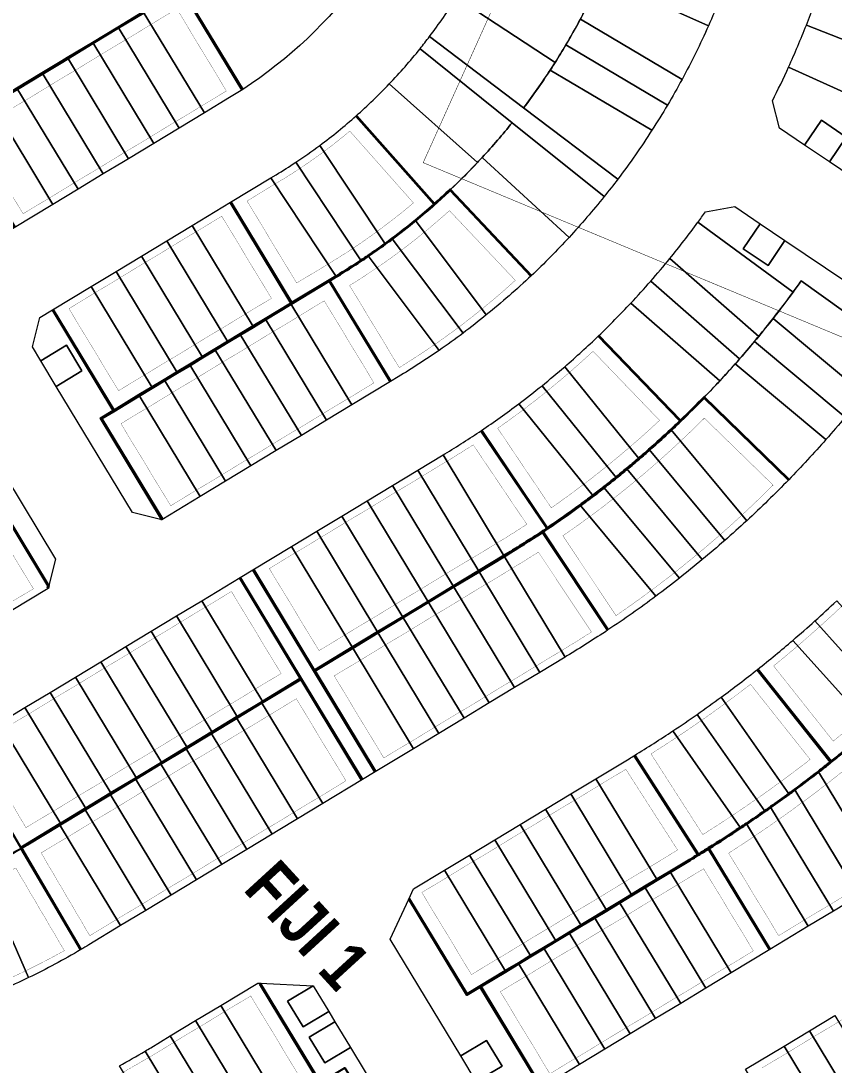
# Model space of a CAD drawing. Header units: centimetres. Extents: x -6122352 to 6876996, y -1694241 to 2592194.
# Drawn here: x 1945501 to 2110817, y -546447 to -334182 of the extents above; entities that cross this region are included whole.
import ezdxf

# ---------------------------------------------------------------- set-up
doc = ezdxf.new("R2010")
doc.units = ezdxf.units.CM
doc.header["$MEASUREMENT"] = 0
doc.linetypes.add('XR-AR-END-SETTING OUT PLAN$0$23261-XR-AR-SI-GF$0$HIDDEN', pattern=[0.375, 0.25, -0.125])
for name, color, linetype, lineweight, true_color in [('08-Compound Wall-2', 6, 'Continuous', 25, 0xff00ff), ('23585-XR-AR-DAMAC PLOT LIMITS$0$1-End units', 7, 'Continuous', 5, 0xf8991e), ('23585-XR-AR-DAMAC PLOT LIMITS$0$1-Open Space', 7, 'Continuous', 5, 0x90cf5a), ('23585-XR-AR-DAMAC PLOT LIMITS$0$1-Utility', 7, 'Continuous', 5, 0x8db1ff)]:
    doc.layers.add(name, color=color, linetype=linetype, lineweight=lineweight, true_color=true_color)
for name, color, linetype, lineweight in [('23585-XR-AR-BOUNDARY WALLS AND SETBACKS$0$A-ANNO-TEXT', 3, 'Continuous', 25), ('23585-XR-AR-DAMAC PLOT LIMITS$0$1-Mid units', 41, 'Continuous', 5), ('A-ANNO-TEXT', 3, 'Continuous', 25)]:
    doc.layers.add(name, color=color, linetype=linetype, lineweight=lineweight)
for name, color, linetype in [('23585-XR-AR-BOUNDARY WALLS AND SETBACKS$0$cluster name', 2, 'Continuous'), ('23585-XR-AR-BOUNDARY WALLS AND SETBACKS$0$setback', 7, 'XR-AR-END-SETTING OUT PLAN$0$23261-XR-AR-SI-GF$0$HIDDEN'), ('@MI-REF LAYER', 7, 'Continuous')]:
    doc.layers.add(name, color=color, linetype=linetype)
doc.layers.add('23585-XR-AR-DAMAC PLOT LIMITS$0$D-Phase New', color=7, linetype='Continuous', true_color=0x000080)
doc.styles.add('23585-XR-AR-BOUNDARY WALLS AND SETBACKS$0$Arial', font='arialbd.ttf')

# ---------------------------------------------------------------- blocks, each defined once
blk = doc.blocks.new('23585-XR-AR-BOUNDARY WALLS AND SETBACKS$0$A$Cfa569a08')
at = {"layer": '23585-XR-AR-BOUNDARY WALLS AND SETBACKS$0$cluster name', "style": '23585-XR-AR-BOUNDARY WALLS AND SETBACKS$0$Arial', "width": 0.8}
blk.add_text('FIJI 1', height=10, dxfattribs=at).set_placement((498112.82, 2770019.64))
blk = doc.blocks.new('23585-XR-AR-BOUNDARY WALLS AND SETBACKS')
at = {"layer": '08-Compound Wall-2'}
for points in [[(498126.4, 2770157.98), (498102.34, 2770156.59, -0.008403), (498102.62, 2770149.83), (498078.73, 2770149.24)], [(498126.41, 2770157.78), (498102.55, 2770156.4, -0.008279), (498102.82, 2770149.73, -0.010703), (498102.85, 2770141.1, -0.003451), (498102.78, 2770138.31, -0.00399), (498102.65, 2770135.1, -0.003451), (498102.5, 2770132.32, -0.00399), (498102.27, 2770129.11, -0.003451), (498102.03, 2770126.33, -0.003997), (498101.71, 2770123.12, -0.010158), (498100.67, 2770114.99, -0.001368), (498100.5, 2770113.9), (498124.12, 2770110.23)], [(498150.86, 2770157.6), (498174.72, 2770158.83, -0.009717), (498175.06, 2770148.19, -0.005475), (498175.07, 2770142.19, -0.001638), (498175.05, 2770140.4, -0.003837), (498174.95, 2770136.19, -0.001716), (498174.88, 2770134.32, -0.005538), (498174.58, 2770128.26, -0.002462), (498174.41, 2770125.56), (498150.57, 2770127.25)], [(498076.85, 2770118.66), (498100.48, 2770115.12, 0.010034), (498101.51, 2770123.14, 0.003997), (498101.84, 2770126.35, 0.003451), (498102.07, 2770129.12, 0.00399), (498102.3, 2770132.33, 0.003451), (498102.45, 2770135.11, 0.00399), (498102.58, 2770138.32, 0.003451), (498102.65, 2770141.1, 0.007448), (498102.67, 2770147.1, 0.00313), (498102.63, 2770149.63), (498078.73, 2770149.04)], [(498194.25, 2770090.64), (498170.78, 2770095.32, 0.006955), (498172.05, 2770102.84, 0.001309), (498172.27, 2770104.26, 0.004166), (498172.9, 2770108.78, 0.001318), (498173.09, 2770110.22, 0.004158), (498173.63, 2770114.74, 0.001335), (498173.79, 2770116.2, 0.005505), (498174.35, 2770122.21, 0.002965), (498174.6, 2770125.45, 0.002553), (498174.78, 2770128.24, 0.005538), (498175.08, 2770134.31, 0.001716), (498175.15, 2770136.19, 0.003837), (498175.25, 2770140.39, 0.001638), (498175.27, 2770142.19, 0.005475), (498175.26, 2770148.19, 0.001198), (498175.24, 2770149.5), (498204.87, 2770143.56)], [(498012.47, 2770143.08), (498036.37, 2770142.68, 0.008024), (498036.37, 2770147.02), (498060.46, 2770147.39)], [(498057.02, 2770111.75), (498033.59, 2770116.43), (498033.88, 2770117.9), (498033.94, 2770118.18, 0.010571), (498034.94, 2770123.81, 0.003263), (498035.21, 2770125.56, 0.007828), (498035.74, 2770129.77, 0.003262), (498035.93, 2770131.52, 0.011091), (498036.39, 2770137.51, 0.00936), (498036.56, 2770142.58, 0.00784), (498036.57, 2770146.82), (498060.47, 2770147.19)], [(498012.47, 2770142.88), (498036.36, 2770142.48, -0.009174), (498036.19, 2770137.52, -0.011091), (498035.73, 2770131.54, -0.003262), (498035.55, 2770129.79, -0.007828), (498035.01, 2770125.59, -0.003263), (498034.75, 2770123.84, -0.010572), (498033.74, 2770118.22), (498033.69, 2770117.94), (498033.37, 2770116.37), (498031.63, 2770107.7), (498008.2, 2770112.4)], [(497982.3, 2770076.37), (497958.77, 2770081.09), (497960.57, 2770090.06), (497961.75, 2770095.95), (497962.93, 2770101.83), (497963.87, 2770106.5), (497964.11, 2770107.71), (497965.29, 2770113.59), (497966.47, 2770119.48), (497967.65, 2770125.36), (497968.83, 2770131.24, 0.011418), (497969.38, 2770134.34), (497992.93, 2770129.62)], [(497982.34, 2770076.57), (497959.01, 2770081.25), (497960.77, 2770090.02), (497961.95, 2770095.91), (497963.13, 2770101.79), (497964.07, 2770106.46), (497964.31, 2770107.67), (497965.49, 2770113.55), (497966.67, 2770119.44), (497967.85, 2770125.32), (497969.03, 2770131.2, 0.010662), (497969.55, 2770134.11), (497992.89, 2770129.42)], [(498150.55, 2770127.06), (498174.39, 2770125.37, -0.002874), (498174.15, 2770122.23, -0.005505), (498173.59, 2770116.22, -0.001335), (498173.43, 2770114.77, -0.004158), (498172.89, 2770110.24, -0.001318), (498172.71, 2770108.81, -0.004166), (498172.07, 2770104.29, -0.001309), (498171.85, 2770102.87, -0.007045), (498170.56, 2770095.26, -0.002173), (498170.12, 2770092.93), (498146.57, 2770097)], [(498076.82, 2770118.46), (498100.45, 2770114.93, -0.001368), (498100.29, 2770113.84, -0.010918), (498098.74, 2770105.17), (498098.66, 2770104.74), (498097.48, 2770098.86), (498096.3, 2770092.98), (498095.12, 2770087.1), (498093.94, 2770081.21), (498092.76, 2770075.33), (498091.58, 2770069.45), (498089.82, 2770060.67), (498066.38, 2770065.37)], [(498113.44, 2770055.93), (498090.01, 2770060.63), (498091.77, 2770069.41), (498092.95, 2770075.29), (498094.13, 2770081.17), (498095.31, 2770087.06), (498096.49, 2770092.94), (498097.67, 2770098.82), (498098.86, 2770104.71), (498098.94, 2770105.13, 0.010794), (498100.47, 2770113.71), (498124.09, 2770110.03)], [(498146.53, 2770096.8), (498170.08, 2770092.73, -0.001675), (498169.73, 2770090.93), (498168.8, 2770086.29), (498168.18, 2770083.23), (498167.62, 2770080.41), (498167, 2770077.34), (498166.44, 2770074.52), (498165.82, 2770071.46), (498165.26, 2770068.64), (498164.64, 2770065.58), (498164.08, 2770062.76), (498163.46, 2770059.69), (498162.9, 2770056.88), (498162.28, 2770053.81), (498161.72, 2770050.99), (498161.1, 2770047.93), (498159.92, 2770042.02), (498159.32, 2770039.06), (498137.17, 2770043.5)], [(498183.58, 2770037.48), (498160.15, 2770042.18), (498161.3, 2770047.89), (498161.91, 2770050.95), (498162.48, 2770053.77), (498163.09, 2770056.84), (498163.66, 2770059.65), (498164.27, 2770062.72), (498164.84, 2770065.54), (498165.45, 2770068.6), (498166.02, 2770071.42), (498166.63, 2770074.48), (498167.2, 2770077.3), (498167.81, 2770080.37), (498168.38, 2770083.19), (498169, 2770086.25), (498169.93, 2770090.89, 0.001768), (498170.3, 2770092.79, 0.002169), (498170.74, 2770095.13), (498194.21, 2770090.44)], [(498065.71, 2770062.04), (498089.15, 2770057.34), (498087.39, 2770048.57), (498087.33, 2770048.3), (498086.21, 2770042.72), (498086.21, 2770042.68), (498086.15, 2770042.42), (498085.02, 2770036.8), (498084.97, 2770036.54), (498083.84, 2770030.92), (498083.79, 2770030.66), (498082.66, 2770025.03), (498082.61, 2770024.77), (498081.48, 2770019.15), (498081.43, 2770018.89), (498080.3, 2770013.27), (498080.25, 2770013.01), (498079.12, 2770007.39), (498079.07, 2770007.12), (498077.94, 2770001.5), (498077.89, 2770001.24), (498076.4, 2769993.8, -0.003013), (498076.09, 2769992.3), (498052.72, 2769997.31)], [(498099.67, 2769987.34), (498076.3, 2769992.33, 0.002876), (498076.59, 2769993.76), (498078.09, 2770001.2), (498078.14, 2770001.46), (498079.27, 2770007.09), (498079.32, 2770007.35), (498080.45, 2770012.97), (498080.5, 2770013.23), (498081.63, 2770018.85), (498081.68, 2770019.11), (498082.81, 2770024.73), (498082.86, 2770025), (498083.99, 2770030.62), (498084.04, 2770030.88), (498085.17, 2770036.5), (498085.22, 2770036.76), (498086.35, 2770042.38), (498086.4, 2770042.64), (498086.41, 2770042.68), (498087.53, 2770048.26), (498087.58, 2770048.53), (498089.34, 2770057.3), (498112.78, 2770052.6)], [(498129.27, 2770009.34), (498152.43, 2770004.69), (498151.8, 2770001.59), (498150.65, 2769995.87), (498150.62, 2769995.71), (498149.47, 2769989.99), (498149.44, 2769989.83), (498148.29, 2769984.1), (498148.26, 2769983.94), (498147.38, 2769979.56, -0.001708), (498147.11, 2769978.22), (498147.08, 2769978.06, -0.00732), (498145.8, 2769972.37), (498145.76, 2769972.21, -0.007536), (498144.27, 2769966.39, -0.006779), (498142.78, 2769961.2), (498119.9, 2769968.12)], [(498087.89, 2769952.99), (498066.39, 2769963.42, 0.010479), (498068.61, 2769968.26, 0.007891), (498070.14, 2769971.96, 0.00393), (498070.86, 2769973.82, 0.00789), (498072.22, 2769977.59, 0.00393), (498072.85, 2769979.49, 0.007891), (498074.03, 2769983.32, 0.017891), (498076.26, 2769992.14), (498099.63, 2769987.15)]]:
    blk.add_lwpolyline(points, format="xyb", dxfattribs=at)
for points in [[(498046.36, 2770058.61), (498022.92, 2770063.29), (498023.48, 2770066.09), (498024.68, 2770072.07), (498025.28, 2770075.06), (498025.86, 2770077.95), (498026.46, 2770080.94), (498027.05, 2770083.83), (498027.65, 2770086.82), (498028.23, 2770089.71), (498028.83, 2770092.71), (498029.41, 2770095.6), (498030.01, 2770098.59), (498030.59, 2770101.48), (498031.77, 2770107.36), (498031.81, 2770107.56), (498033.55, 2770116.24), (498056.98, 2770111.55)], [(498008.16, 2770112.2), (498031.59, 2770107.5), (498031.57, 2770107.4), (498030.39, 2770101.52), (498029.81, 2770098.63), (498029.21, 2770095.64), (498028.63, 2770092.75), (498028.03, 2770089.75), (498027.45, 2770086.86), (498026.85, 2770083.87), (498026.27, 2770080.98), (498025.67, 2770077.99), (498025.09, 2770075.1), (498024.49, 2770072.11), (498023.33, 2770066.32), (497999.89, 2770071.02)], [(498046.32, 2770058.41), (498022.69, 2770063.13), (498023.29, 2770066.12), (497999.85, 2770070.83)], [(498089.87, 2770060.46), (498066.34, 2770065.18)], [(498065.75, 2770062.24), (498089.28, 2770057.52)], [(498113.4, 2770055.73), (498089.87, 2770060.46)], [(498089.28, 2770057.52), (498112.81, 2770052.8)], [(497999.07, 2770044.78), (498018.43, 2770040.9), (498017.65, 2770037.03), (498040.69, 2770032.41), (498041.01, 2770031.93)], [(498183.54, 2770037.28), (498160.11, 2770041.98), (498159.48, 2770038.82), (498137.13, 2770043.31)], [(498037.5, 2770014.43), (498014.06, 2770019.14), (498014.98, 2770023.72), (498015.84, 2770028.01), (498016.16, 2770029.61), (498017.61, 2770036.83), (498040.57, 2770032.23), (498040.84, 2770031.82)], [(498129.31, 2770009.54), (498152.46, 2770004.89), (498153.61, 2770010.61), (498176.01, 2770006.12)]]:
    blk.add_lwpolyline(points, dxfattribs=at)
at = {"layer": '23585-XR-AR-BOUNDARY WALLS AND SETBACKS$0$setback', "ltscale": 40, "const_width": 0.05}
for points in [[(498152.49, 2770154.78), (498171.96, 2770155.78, -0.00704), (498172.16, 2770148.15, -0.005475), (498172.17, 2770142.22, -0.001638), (498172.15, 2770140.44, -0.003837), (498172.05, 2770136.29, -0.001716), (498171.98, 2770134.43, -0.005323), (498171.7, 2770128.66), (498152.25, 2770130.04, 0.006299), (498152.54, 2770136.37, 0.006001), (498152.67, 2770142.41, 0.006001), (498152.66, 2770148.44, 0.006299)], [(498125.06, 2770154.8), (498105.59, 2770153.68, -0.004735), (498105.72, 2770149.8, -0.010703), (498105.75, 2770141.04, -0.003451), (498105.68, 2770138.22, -0.00399), (498105.55, 2770134.96, -0.003451), (498105.39, 2770132.14, -0.00399), (498105.16, 2770128.88, -0.003451), (498104.92, 2770126.07, -0.003997), (498104.6, 2770122.81, -0.007984), (498103.79, 2770116.33), (498123.06, 2770113.33, 0.009889), (498124.13, 2770122.13, 0.006655), (498124.66, 2770128.07, 0.00665), (498125.02, 2770134.02, 0.00665), (498125.23, 2770139.97, 0.006655), (498125.28, 2770145.94, 0.009889)], [(498078.73, 2770121.31), (498098.02, 2770118.42, 0.006381), (498098.63, 2770123.46, 0.003997), (498098.95, 2770126.62, 0.003451), (498099.18, 2770129.35, 0.00399), (498099.4, 2770132.51, 0.003451), (498099.55, 2770135.25, 0.00399), (498099.68, 2770138.41, 0.003451), (498099.75, 2770141.15, 0.006926), (498099.77, 2770146.66), (498080.28, 2770146.18, -0.00896), (498080.21, 2770139.76, -0.008448), (498079.94, 2770133.72, -0.008448), (498079.46, 2770127.68, -0.00896)], [(498193.35, 2770093.77), (498174.13, 2770097.61, 0.004378), (498174.92, 2770102.4, 0.001309), (498175.13, 2770103.83, 0.004166), (498175.78, 2770108.4, 0.001318), (498175.97, 2770109.85, 0.004158), (498176.51, 2770114.43, 0.001335), (498176.67, 2770115.9, 0.005505), (498177.24, 2770121.97, 0.002965), (498177.49, 2770125.25, 0.002553), (498177.68, 2770128.07, 0.005538), (498177.98, 2770134.2, 0.001716), (498178.05, 2770136.1, 0.003837), (498178.15, 2770140.35, 0.001637), (498178.17, 2770142.16, 0.003518), (498178.18, 2770146.06), (498202.85, 2770141.11), (498201.64, 2770135.08), (498200.46, 2770129.2), (498199.28, 2770123.32), (498198.1, 2770117.43), (498196.92, 2770111.55), (498195.74, 2770105.67), (498194.56, 2770099.79)], [(498056.12, 2770114.89), (498037, 2770118.71, 0.008542), (498037.81, 2770123.36, 0.003263), (498038.08, 2770125.15, 0.007828), (498038.63, 2770129.44, 0.003262), (498038.82, 2770131.24, 0.011091), (498039.28, 2770137.35, 0.00936), (498039.46, 2770142.53, 0.002601), (498039.48, 2770143.97), (498058.98, 2770144.27, -0.014303), (498058.69, 2770135.25, -0.009419), (498058.22, 2770129.32, -0.009419), (498057.53, 2770123.42, -0.013704)], [(498013.88, 2770139.95), (498033.38, 2770139.63, -0.00369), (498033.29, 2770137.68, -0.011091), (498032.84, 2770131.83, -0.003262), (498032.66, 2770130.11, -0.007828), (498032.14, 2770126, -0.003263), (498031.88, 2770124.29, -0.010572), (498030.9, 2770118.79), (498030.84, 2770118.51), (498030.53, 2770116.94), (498029.36, 2770111.11), (498010.24, 2770114.95), (498011.52, 2770121.35, 0.000007), (498011.52, 2770121.35), (498011.78, 2770122.62, 0.010571), (498012.62, 2770127.32, 0.013484), (498013.4, 2770133.35, 0.01467)], [(497981.42, 2770079.61), (497962.3, 2770083.44), (497963.51, 2770089.47), (497964.69, 2770095.35), (497965.87, 2770101.24), (497966.81, 2770105.91), (497967.05, 2770107.12), (497968.23, 2770113), (497969.42, 2770118.89), (497970.6, 2770124.77), (497971.78, 2770130.65, 0.000521), (497971.81, 2770130.8), (497990.92, 2770126.96, -0.00041), (497990.9, 2770126.81), (497989.71, 2770120.93), (497988.53, 2770115.05), (497987.35, 2770109.17), (497986.17, 2770103.28), (497985.93, 2770102.08), (497984.99, 2770097.4), (497983.81, 2770091.52), (497982.63, 2770085.64)], [(498151.83, 2770124.06), (498171.28, 2770122.68, -0.000198), (498171.26, 2770122.46, -0.005505), (498170.7, 2770116.52, -0.001335), (498170.55, 2770115.08, -0.004158), (498170.02, 2770110.61, -0.001318), (498169.83, 2770109.19, -0.004166), (498169.2, 2770104.72, -0.001309), (498168.99, 2770103.32, -0.006594), (498167.8, 2770096.27), (498148.58, 2770099.59, 0.006243), (498149.64, 2770105.78, 0.006001), (498150.5, 2770111.76, 0.006001), (498151.22, 2770117.75, 0.006299)], [(498077.85, 2770115.37), (498097.13, 2770112.49, -0.008633), (498095.9, 2770105.74), (498095.82, 2770105.31), (498094.64, 2770099.43), (498093.45, 2770093.55), (498092.27, 2770087.67), (498091.09, 2770081.78), (498089.91, 2770075.9), (498088.73, 2770070.02), (498087.52, 2770063.99), (498068.4, 2770067.82), (498069.61, 2770073.86), (498070.79, 2770079.74), (498071.98, 2770085.62), (498073.16, 2770091.5), (498074.34, 2770097.39), (498075.52, 2770103.27), (498076.7, 2770109.15), (498076.78, 2770109.58, 0.008223)], [(498122.14, 2770107.4, -0.007571), (498120.9, 2770100.73), (498120.82, 2770100.3), (498119.64, 2770094.41), (498118.46, 2770088.53), (498117.28, 2770082.65), (498116.1, 2770076.77), (498114.91, 2770070.88), (498113.73, 2770065), (498112.52, 2770058.97), (498093.41, 2770062.81), (498094.62, 2770068.84), (498095.8, 2770074.72), (498096.98, 2770080.6), (498098.16, 2770086.49), (498099.34, 2770092.37), (498100.52, 2770098.25), (498101.7, 2770104.13), (498101.78, 2770104.56, 0.007252), (498102.87, 2770110.4)], [(498147.44, 2770093.7), (498166.66, 2770090.38), (498165.96, 2770086.86), (498165.34, 2770083.8), (498164.78, 2770080.98), (498164.16, 2770077.91), (498163.59, 2770075.09), (498162.98, 2770072.03), (498162.41, 2770069.21), (498161.8, 2770066.15), (498161.23, 2770063.33), (498160.62, 2770060.26), (498160.05, 2770057.45), (498159.44, 2770054.38), (498158.87, 2770051.56), (498158.26, 2770048.5), (498157.07, 2770042.59), (498157.03, 2770042.37), (498137.91, 2770046.21), (498139.14, 2770052.34), (498140.32, 2770058.22), (498141.5, 2770064.1), (498142.68, 2770069.98), (498143.86, 2770075.87), (498145.04, 2770081.75), (498146.22, 2770087.63, 0.000012), (498146.22, 2770087.63)], [(498182.66, 2770040.52), (498163.55, 2770044.35), (498164.14, 2770047.32), (498164.76, 2770050.38), (498165.32, 2770053.2), (498165.94, 2770056.27), (498166.5, 2770059.08), (498167.12, 2770062.15), (498167.68, 2770064.97), (498168.3, 2770068.03), (498168.86, 2770070.85), (498169.48, 2770073.91), (498170.04, 2770076.73), (498170.66, 2770079.8), (498171.22, 2770082.62), (498171.84, 2770085.68, 0.000014), (498171.84, 2770085.68), (498172.77, 2770090.32, 0.001281), (498173.04, 2770091.71), (498192.17, 2770087.89), (498190.96, 2770081.84), (498189.78, 2770075.96), (498188.6, 2770070.08), (498187.42, 2770064.2), (498186.24, 2770058.31), (498185.05, 2770052.43), (498183.87, 2770046.55)], [(498036.6, 2770017.57), (498017.48, 2770021.41), (498017.83, 2770023.15), (498018.69, 2770027.44, 0.000005), (498018.69, 2770027.44), (498019.01, 2770029.04), (498019.91, 2770033.52), (498039.03, 2770029.68), (498037.81, 2770023.6)], [(498129.91, 2770006.36), (498149.03, 2770002.52), (498148.96, 2770002.16), (498147.81, 2769996.44), (498147.78, 2769996.28), (498146.63, 2769990.56), (498146.6, 2769990.4), (498145.45, 2769984.68), (498145.42, 2769984.51), (498144.54, 2769980.13, -0.001705), (498144.27, 2769978.82), (498144.24, 2769978.66, -0.007318), (498142.98, 2769973.05), (498142.94, 2769972.89, -0.007536), (498141.47, 2769967.15, -0.003085), (498140.82, 2769964.82), (498122.15, 2769970.47, 0.009139), (498123.81, 2769976.72, 0.008557), (498125.14, 2769982.62, 0.001942), (498125.42, 2769983.96), (498126.33, 2769988.51), (498127.51, 2769994.39), (498128.69, 2770000.28)], [(498087.78, 2769956.26), (498070.23, 2769964.77, 0.004904), (498071.27, 2769967.1, 0.007891), (498072.84, 2769970.89, 0.00393), (498073.58, 2769972.8, 0.00789), (498074.97, 2769976.66, 0.00393), (498075.61, 2769978.59, 0.007891), (498076.82, 2769982.51, 0.012315), (498078.45, 2769988.7), (498097.53, 2769984.63, -0.014952), (498095.23, 2769975.99, -0.00994), (498093.41, 2769970.34, -0.00994), (498091.38, 2769964.75, -0.015428)]]:
    blk.add_lwpolyline(points, format="xyb", close=True, dxfattribs=at)
for points in [[(498210.93, 2770073.12), (498212.14, 2770079.15), (498213.32, 2770085.03), (498214.5, 2770090.91), (498215.68, 2770096.8), (498216.86, 2770102.68), (498218.04, 2770108.56), (498219.22, 2770114.45), (498220.43, 2770120.47)], [(498055.98, 2770005.91), (498057.16, 2770011.79), (498058.34, 2770017.68), (498059.52, 2770023.56), (498060.7, 2770029.44), (498061.88, 2770035.32), (498063.06, 2770041.21), (498064.24, 2770047.09), (498065.42, 2770052.97), (498066.63, 2770059), (498085.75, 2770055.17), (498084.54, 2770049.14), (498084.49, 2770048.87), (498083.37, 2770043.29), (498083.36, 2770043.26), (498083.31, 2770042.99), (498082.18, 2770037.37), (498082.13, 2770037.11), (498081, 2770031.49), (498080.95, 2770031.23), (498079.82, 2770025.6), (498079.77, 2770025.34), (498078.64, 2770019.72), (498078.59, 2770019.46), (498077.46, 2770013.84), (498077.41, 2770013.58), (498076.28, 2770007.96), (498076.23, 2770007.7), (498075.1, 2770002.07), (498075.05, 2770001.81), (498073.83, 2769995.75), (498054.76, 2769999.84)]]:
    blk.add_lwpolyline(points, dxfattribs=at)
for points in [[(498045.44, 2770061.65), (498026.32, 2770065.47), (498026.33, 2770065.51), (498027.53, 2770071.5), (498028.13, 2770074.49), (498028.71, 2770077.38), (498029.31, 2770080.37), (498029.89, 2770083.26), (498030.49, 2770086.25), (498031.07, 2770089.14), (498031.67, 2770092.14), (498032.25, 2770095.03), (498032.85, 2770098.02), (498033.43, 2770100.91), (498034.61, 2770106.79), (498034.65, 2770106.99), (498035.82, 2770112.82), (498054.94, 2770109), (498053.73, 2770102.97), (498052.55, 2770097.09), (498051.37, 2770091.21), (498050.19, 2770085.33), (498049.01, 2770079.44), (498047.83, 2770073.56), (498046.65, 2770067.68)], [(498009.06, 2770109.07), (498028.18, 2770105.23), (498027.55, 2770102.09), (498026.97, 2770099.2), (498026.37, 2770096.21), (498025.79, 2770093.32), (498025.19, 2770090.32), (498024.61, 2770087.43), (498024.01, 2770084.44), (498023.43, 2770081.55), (498022.83, 2770078.56), (498022.25, 2770075.67), (498021.64, 2770072.68), (498021.03, 2770069.64), (498001.92, 2770073.47), (498003.13, 2770079.5), (498004.31, 2770085.39), (498005.49, 2770091.27), (498006.67, 2770097.15), (498007.85, 2770103.04)], [(498110.75, 2770050.15), (498109.49, 2770043.86), (498108.31, 2770037.97), (498107.42, 2770033.52), (498107.13, 2770032.09), (498105.95, 2770026.21), (498104.77, 2770020.33), (498103.59, 2770014.44), (498102.41, 2770008.56), (498101.23, 2770002.68), (498100.05, 2769996.8), (498098.78, 2769990.5), (498079.71, 2769994.57), (498080.93, 2770000.63), (498080.98, 2770000.89), (498082.11, 2770006.51), (498082.16, 2770006.78), (498083.29, 2770012.4), (498083.34, 2770012.66), (498084.47, 2770018.28), (498084.52, 2770018.54), (498085.65, 2770024.16), (498085.7, 2770024.42), (498086.83, 2770030.05), (498086.88, 2770030.31), (498088.01, 2770035.93), (498088.06, 2770036.19), (498089.19, 2770041.81), (498089.24, 2770042.07), (498089.25, 2770042.1), (498090.37, 2770047.69), (498090.43, 2770047.96), (498091.64, 2770053.99)]]:
    blk.add_lwpolyline(points, close=True, dxfattribs=at)
at = {"layer": '23585-XR-AR-BOUNDARY WALLS AND SETBACKS$0$A-ANNO-TEXT'}
blk.add_blockref('23585-XR-AR-BOUNDARY WALLS AND SETBACKS$0$A$Cfa569a08', (0, 0), dxfattribs=at)
blk = doc.blocks.new('A$C9d9485f6')
at = {"layer": 'A-ANNO-TEXT', "rotation": 312.4881850805905}
blk.add_blockref('23585-XR-AR-BOUNDARY WALLS AND SETBACKS', (-2377088.53, -1504219.25), dxfattribs=at)
blk = doc.blocks.new('23585-XR-AR-DAMAC PLOT LIMITS')
at = {"layer": '23585-XR-AR-DAMAC PLOT LIMITS$0$1-End units', "color": 251, "true_color": 0x636466}
for points in [[(498082.23, 2770233.49), (498060.68, 2770222.94, 0.013033), (498056.39, 2770231.14), (498077.37, 2770242.81, -0.013033)], [(498085.94, 2770225.5, -0.002102), (498086.61, 2770223.94), (498064.54, 2770214.52, 0.013035), (498060.68, 2770222.94), (498082.23, 2770233.49, -0.010932)], [(498047.35, 2770208.16), (498025.33, 2770198.62, 0.009568), (498023.18, 2770203.33, 0.007816), (498021.29, 2770207.12), (498042.1, 2770219.11, -0.019057)], [(498051.75, 2770196.85), (498028.77, 2770189.87, 0.003163), (498028.19, 2770191.48, 0.014221), (498025.33, 2770198.62), (498047.35, 2770208.16, -0.019058)], [(498030.64, 2770184.16, -0.007744), (498031.79, 2770180.13), (498008.52, 2770174.27, 0.021059), (498005.66, 2770183.2), (498028.19, 2770191.48, -0.014254)], [(498122.6, 2770188.08, -0.008114), (498123.88, 2770180.88), (498100.09, 2770177.67, 0.00836), (498098.88, 2770184.3, 0.003471), (498098.31, 2770187.04), (498119.04, 2770191.43)], [(498057.88, 2770173.52), (498034.27, 2770169.19, 0.017388), (498032.25, 2770178.38), (498055.24, 2770185.37, -0.01906)], [(498100.8, 2770173.05), (498076.93, 2770170.4, 0.013148), (498075.35, 2770179.6), (498098.88, 2770184.3, -0.014154)], [(498034.27, 2770169.19), (498010.66, 2770164.87, 0.021678), (498008.52, 2770174.27), (498031.79, 2770180.13, -0.020735)], [(498059.92, 2770158.22), (498036.01, 2770156.2, 0.017173), (498034.91, 2770165.43), (498058.63, 2770169.08, -0.017173)], [(498126.41, 2770157.88), (498102.45, 2770156.5, 0.005751), (498102.12, 2770161.12, 0.005794), (498101.69, 2770165.78), (498125.49, 2770168.98, -0.012344)], [(498036.01, 2770156.2, -0.002693), (498036.12, 2770154.75), (498012.23, 2770152.33, 0.021345), (498011.19, 2770161.77), (498034.91, 2770165.43, -0.017173)], [(498102.73, 2770149.73), (498078.73, 2770149.14, 0.013148), (498078.26, 2770158.47), (498102.12, 2770161.12, -0.014154)], [(498060.47, 2770147.29), (498036.47, 2770146.92, 0.014481), (498036.12, 2770154.75, 0.002693), (498036.01, 2770156.2), (498059.92, 2770158.22, -0.017175)], [(498126.78, 2770145.95), (498102.77, 2770147.11, 0.003254), (498102.73, 2770149.73, 0.008403), (498102.45, 2770156.5), (498126.41, 2770157.88, -0.013236)], [(498036.47, 2770142.58), (498012.47, 2770142.98, 0.021026), (498012.23, 2770152.33), (498036.12, 2770154.75, -0.022509)], [(498102.75, 2770141.1, -0.003451), (498102.68, 2770138.32), (498078.71, 2770139.81, 0.013148), (498078.73, 2770149.14), (498102.73, 2770149.73, -0.010703)], [(498060.19, 2770135.16), (498036.29, 2770137.52, 0.00936), (498036.47, 2770142.58, 0.008024), (498036.47, 2770146.92), (498060.47, 2770147.29, -0.019058)], [(498036.47, 2770142.58, -0.009359), (498036.29, 2770137.52, -0.011091), (498035.83, 2770131.53, -0.003262), (498035.65, 2770129.78), (498011.91, 2770133.5, 0.021322), (498012.47, 2770142.98)], [(498175.05, 2770136.19, -0.001716), (498174.98, 2770134.31, -0.005538), (498174.68, 2770128.25, -0.002553), (498174.5, 2770125.46), (498150.56, 2770127.16, 0.009281), (498151.04, 2770136.42)], [(497992.93, 2770129.62, -0.00847), (497992.37, 2770126.52), (497991.19, 2770120.64), (497967.66, 2770125.36), (497968.84, 2770131.24, 0.011418), (497969.39, 2770134.34)], [(498101.94, 2770126.34, -0.003997), (498101.62, 2770123.13, -0.010158), (498100.57, 2770115.01), (498076.83, 2770118.56, 0.013148), (498077.97, 2770127.83)], [(498059.01, 2770123.22, -0.015506), (498057.37, 2770113.48), (498057.01, 2770111.65), (498033.47, 2770116.35), (498033.79, 2770117.92), (498033.84, 2770118.2, 0.010571), (498034.85, 2770123.83, 0.003263), (498035.11, 2770125.58)], [(498174.5, 2770125.46, -0.002965), (498174.25, 2770122.22, -0.005505), (498173.69, 2770116.21, -0.001335), (498173.53, 2770114.76), (498149.73, 2770117.91, 0.009281), (498150.56, 2770127.16)], [(498125.63, 2770121.97, -0.013236), (498124.1, 2770110.13), (498100.39, 2770113.82, 0.001492), (498100.57, 2770115.01, 0.010158), (498101.62, 2770123.13)], [(498100.57, 2770115.01, -0.001492), (498100.39, 2770113.82, -0.010918), (498098.84, 2770105.15), (498098.76, 2770104.73), (498075.23, 2770109.45), (498075.31, 2770109.88, 0.012412), (498076.83, 2770118.56)], [(498124.1, 2770110.13, -0.010918), (498122.38, 2770100.43), (498122.29, 2770100), (498098.76, 2770104.73), (498098.84, 2770105.15, 0.010918), (498100.39, 2770113.82)], [(498171.95, 2770102.86, -0.007045), (498170.66, 2770095.25, -0.002262), (498170.2, 2770092.81), (498146.55, 2770096.9, 0.009258), (498148.16, 2770106.02)], [(498196.03, 2770099.49), (498194.23, 2770090.54), (498170.66, 2770095.25, 0.007045), (498171.95, 2770102.86, 0.001309), (498172.17, 2770104.28)], [(498170.2, 2770092.81, -0.001768), (498169.83, 2770090.91), (498168.9, 2770086.27), (498168.28, 2770083.21), (498144.75, 2770087.93), (498146.3, 2770095.63, 0.001293), (498146.55, 2770096.9)], [(498194.23, 2770090.54), (498192.43, 2770081.55), (498168.9, 2770086.27), (498169.83, 2770090.91, 0.001768), (498170.2, 2770092.81, 0.002262), (498170.66, 2770095.25)], [(498078.04, 2770001.48), (498077.99, 2770001.22), (498076.5, 2769993.78, -0.003073), (498076.18, 2769992.25), (498076.17, 2769992.19), (498052.7, 2769997.21, 0.003206), (498052.97, 2769998.5), (498054.51, 2770006.21)], [(498101.52, 2769996.5), (498100.03, 2769989.06, -0.003073), (498099.65, 2769987.24), (498076.18, 2769992.25, 0.003073), (498076.5, 2769993.78), (498077.99, 2770001.22)], [(498099.65, 2769987.24, -0.019972), (498096.67, 2769975.56), (498073.94, 2769983.35, 0.017951), (498076.17, 2769992.19), (498076.18, 2769992.25)]]:
    blk.add_lwpolyline(points, format="xyb", close=True, dxfattribs=at)
for points in [[(498033.79, 2770117.92), (498033.47, 2770116.35), (498031.71, 2770107.58), (498008.18, 2770112.3), (498010.05, 2770121.65)], [(498057.01, 2770111.65), (498055.21, 2770102.68), (498031.67, 2770107.38), (498031.71, 2770107.58), (498033.47, 2770116.35)], [(498008.18, 2770112.3), (498031.71, 2770107.58), (498031.67, 2770107.38), (498030.49, 2770101.5), (498029.91, 2770098.61), (498006.38, 2770103.33)], [(497960.57, 2770090.06), (497984.1, 2770085.34), (497982.3, 2770076.37), (497958.77, 2770081.09)], [(498025.19, 2770075.08), (498024.59, 2770072.09), (498023.39, 2770066.11), (497999.86, 2770070.83), (498001.66, 2770079.8)], [(498234.2, 2770074.72), (498232.4, 2770065.75), (498232.39, 2770065.75), (498208.87, 2770070.47), (498210.67, 2770079.44), (498234.19, 2770074.73)], [(498091.68, 2770069.43), (498089.88, 2770060.46), (498066.34, 2770065.18), (498068.15, 2770074.15)], [(498048.12, 2770067.38), (498046.32, 2770058.41), (498022.79, 2770063.12), (498023.39, 2770066.11), (498024.59, 2770072.09)], [(498115.21, 2770064.71), (498113.41, 2770055.73), (498089.88, 2770060.46), (498091.68, 2770069.43)], [(498089.29, 2770057.52), (498087.49, 2770048.55), (498063.95, 2770053.27), (498065.76, 2770062.24)], [(498112.82, 2770052.8), (498110.96, 2770043.56), (498087.43, 2770048.28), (498087.49, 2770048.55), (498089.29, 2770057.52)], [(498161.2, 2770047.91), (498160.02, 2770042), (498159.38, 2770038.84), (498137.13, 2770043.31), (498136.23, 2770045.46), (498137.67, 2770052.63)], [(498185.35, 2770046.25), (498183.55, 2770037.28), (498160.02, 2770042), (498161.2, 2770047.91), (498161.82, 2770050.97)], [(498040.69, 2770032.41), (498041.01, 2770031.93), (498039.28, 2770023.31), (498015.75, 2770028.03), (498016.07, 2770029.63), (498017.56, 2770037.05)], [(498152.56, 2770004.87), (498152.56, 2770004.82), (498151.9, 2770001.57), (498150.75, 2769995.85), (498127.22, 2770000.57), (498128.95, 2770009.18), (498129.27, 2770009.5), (498129.31, 2770009.54)]]:
    blk.add_lwpolyline(points, close=True, dxfattribs=at)
at = {"layer": '23585-XR-AR-DAMAC PLOT LIMITS$0$1-Mid units', "color": 251, "true_color": 0x636466}
for points in [[(498053.6, 2770191.14), (498030.64, 2770184.16, 0.011091), (498028.77, 2770189.87), (498051.75, 2770196.85, -0.009418)], [(498055.24, 2770185.37), (498032.25, 2770178.38, 0.003346), (498031.79, 2770180.13, 0.007744), (498030.64, 2770184.16), (498053.6, 2770191.14, -0.009419)], [(498124.77, 2770174.94), (498100.98, 2770171.74, 0.001648), (498100.8, 2770173.05, 0.005794), (498100.09, 2770177.67), (498123.88, 2770180.88, -0.00665)], [(498125.49, 2770168.98), (498101.69, 2770165.78, 0.001648), (498101.55, 2770167.1, 0.005794), (498100.98, 2770171.74), (498124.77, 2770174.94, -0.00665)], [(498101.55, 2770167.1), (498077.7, 2770164.45, 0.008448), (498076.93, 2770170.4), (498100.8, 2770173.05, -0.007442)], [(498102.12, 2770161.12), (498078.26, 2770158.47, 0.008448), (498077.7, 2770164.45), (498101.55, 2770167.1, -0.007442)], [(498126.78, 2770145.95, -0.006655), (498126.73, 2770139.94), (498102.75, 2770141.1, 0.007448), (498102.77, 2770147.11)], [(498175.16, 2770148.19, -0.005475), (498175.17, 2770142.19), (498151.17, 2770142.42, 0.006001), (498151.16, 2770148.42)], [(498126.73, 2770139.94, -0.00665), (498126.52, 2770133.95), (498102.55, 2770135.1, 0.00399), (498102.68, 2770138.32, 0.003451), (498102.75, 2770141.1)], [(498175.17, 2770142.19, -0.001638), (498175.15, 2770140.4, -0.003837), (498175.05, 2770136.19), (498151.04, 2770136.42, 0.006001), (498151.17, 2770142.42)], [(498102.68, 2770138.32, -0.00399), (498102.55, 2770135.1, -0.003451), (498102.4, 2770132.32), (498078.44, 2770133.81, 0.008448), (498078.71, 2770139.81)], [(498060.19, 2770135.16, -0.009419), (498059.72, 2770129.18), (498035.83, 2770131.53, 0.011091), (498036.29, 2770137.52)], [(498126.52, 2770133.95, -0.00665), (498126.15, 2770127.96), (498102.17, 2770129.11, 0.00399), (498102.4, 2770132.32, 0.003451), (498102.55, 2770135.1)], [(498035.65, 2770129.78, -0.007828), (498035.11, 2770125.58, -0.003263), (498034.85, 2770123.83), (498011.14, 2770127.55, 0.013484), (498011.91, 2770133.5)], [(498102.4, 2770132.32, -0.00399), (498102.17, 2770129.11, -0.003451), (498101.94, 2770126.34), (498077.97, 2770127.83, 0.008448), (498078.44, 2770133.81)], [(498059.72, 2770129.18, -0.009419), (498059.01, 2770123.22), (498035.11, 2770125.58, 0.007828), (498035.65, 2770129.78, 0.003262), (498035.83, 2770131.53)], [(498126.15, 2770127.96, -0.006655), (498125.63, 2770121.97), (498101.62, 2770123.13, 0.003997), (498101.94, 2770126.34, 0.003451), (498102.17, 2770129.11)], [(498200.75, 2770123.02), (498199.57, 2770117.14), (498174.25, 2770122.22, 0.002965), (498174.5, 2770125.46, 0.002553), (498174.68, 2770128.25)], [(498034.85, 2770123.83, -0.010572), (498033.84, 2770118.2), (498033.79, 2770117.92), (498010.05, 2770121.65), (498010.31, 2770122.92, 0.010571), (498011.14, 2770127.55)], [(498199.57, 2770117.14), (498198.39, 2770111.26), (498173.69, 2770116.21, 0.005505), (498174.25, 2770122.22)], [(498173.53, 2770114.76, -0.004158), (498172.99, 2770110.23, -0.001318), (498172.81, 2770108.8), (498149.02, 2770111.95, 0.006001), (498149.73, 2770117.91)], [(498198.39, 2770111.26), (498197.21, 2770105.37), (498172.99, 2770110.23, 0.004158), (498173.53, 2770114.76, 0.001335), (498173.69, 2770116.21)], [(498172.81, 2770108.8, -0.004166), (498172.17, 2770104.28, -0.001309), (498171.95, 2770102.86), (498148.16, 2770106.02, 0.006001), (498149.02, 2770111.95)], [(498197.21, 2770105.37), (498196.03, 2770099.49), (498172.17, 2770104.28, 0.004166), (498172.81, 2770108.8, 0.001318), (498172.99, 2770110.23)], [(498148.39, 2769984.09), (498148.36, 2769983.92), (498147.48, 2769979.54, -0.001708), (498147.21, 2769978.2), (498123.68, 2769982.93, 0.001942), (498123.95, 2769984.26), (498124.86, 2769988.81)], [(498096.67, 2769975.56, -0.00994), (498094.83, 2769969.85), (498072.13, 2769977.63, 0.00393), (498072.76, 2769979.52, 0.007891), (498073.94, 2769983.35)], [(498147.21, 2769978.2), (498147.18, 2769978.04, -0.007321), (498145.9, 2769972.35), (498122.35, 2769977.07, 0.008557), (498123.68, 2769982.93)]]:
    blk.add_lwpolyline(points, format="xyb", close=True, dxfattribs=at)
for points in [[(497967.66, 2770125.36), (497991.19, 2770120.64), (497990.01, 2770114.75), (497966.48, 2770119.48)], [(497966.48, 2770119.48), (497990.01, 2770114.75), (497988.83, 2770108.87), (497965.3, 2770113.59)], [(497965.3, 2770113.59), (497988.83, 2770108.87), (497987.65, 2770102.99), (497964.11, 2770107.71)], [(498098.76, 2770104.73), (498097.58, 2770098.84), (498074.05, 2770103.57), (498075.23, 2770109.45)], [(497964.11, 2770107.71), (497987.65, 2770102.99), (497987.4, 2770101.78), (497986.47, 2770097.11), (497962.93, 2770101.83), (497963.87, 2770106.5)], [(498031.67, 2770107.38), (498055.21, 2770102.68), (498054.02, 2770096.8), (498030.49, 2770101.5)], [(498122.29, 2770100), (498121.11, 2770094.12), (498097.58, 2770098.84), (498098.76, 2770104.73)], [(498006.38, 2770103.33), (498029.91, 2770098.61), (498029.31, 2770095.62), (498028.73, 2770092.73), (498005.2, 2770097.45)], [(498097.58, 2770098.84), (498096.4, 2770092.96), (498072.87, 2770097.68), (498074.05, 2770103.57)], [(497962.93, 2770101.83), (497986.47, 2770097.11), (497985.28, 2770091.22), (497961.75, 2770095.95)], [(498054.02, 2770096.8), (498052.84, 2770090.91), (498029.31, 2770095.62), (498029.91, 2770098.61), (498030.49, 2770101.5)], [(498121.11, 2770094.12), (498119.93, 2770088.24), (498096.4, 2770092.96), (498097.58, 2770098.84)], [(497961.75, 2770095.95), (497985.28, 2770091.22), (497984.1, 2770085.34), (497960.57, 2770090.06)], [(498028.73, 2770092.73), (498028.13, 2770089.73), (498027.55, 2770086.84), (498004.02, 2770091.57), (498005.2, 2770097.45)], [(498096.4, 2770092.96), (498095.22, 2770087.08), (498071.69, 2770091.8), (498072.87, 2770097.68)], [(498052.84, 2770090.91), (498051.66, 2770085.03), (498028.13, 2770089.73), (498028.73, 2770092.73), (498029.31, 2770095.62)], [(498095.22, 2770087.08), (498094.04, 2770081.19), (498070.51, 2770085.92), (498071.69, 2770091.8)], [(498119.93, 2770088.24), (498118.75, 2770082.35), (498095.22, 2770087.08), (498096.4, 2770092.96)], [(498027.55, 2770086.84), (498026.95, 2770083.85), (498026.37, 2770080.96), (498002.84, 2770085.68), (498004.02, 2770091.57)], [(498051.66, 2770085.03), (498050.48, 2770079.15), (498026.95, 2770083.85), (498027.55, 2770086.84), (498028.13, 2770089.73)], [(498236.56, 2770086.49), (498235.38, 2770080.61), (498235.37, 2770080.61), (498211.85, 2770085.33), (498213.03, 2770091.21), (498236.55, 2770086.49)], [(498168.28, 2770083.21), (498167.72, 2770080.39), (498167.1, 2770077.32), (498143.57, 2770082.05), (498144.75, 2770087.93)], [(498002.84, 2770085.68), (498026.37, 2770080.96), (498025.77, 2770077.97), (498025.19, 2770075.08), (498001.66, 2770079.8)], [(498094.04, 2770081.19), (498092.86, 2770075.31), (498069.33, 2770080.03), (498070.51, 2770085.92)], [(498118.75, 2770082.35), (498117.57, 2770076.47), (498094.04, 2770081.19), (498095.22, 2770087.08)], [(498168.9, 2770086.27), (498192.43, 2770081.55), (498191.25, 2770075.67), (498167.72, 2770080.39), (498168.28, 2770083.21)], [(498235.38, 2770080.61), (498234.2, 2770074.72), (498234.19, 2770074.73), (498210.67, 2770079.44), (498211.85, 2770085.33), (498235.37, 2770080.61)], [(498050.48, 2770079.15), (498049.3, 2770073.27), (498025.77, 2770077.97), (498026.37, 2770080.96), (498026.95, 2770083.85)], [(498117.57, 2770076.47), (498116.39, 2770070.59), (498092.86, 2770075.31), (498094.04, 2770081.19)], [(498167.1, 2770077.32), (498166.54, 2770074.5), (498165.92, 2770071.44), (498142.39, 2770076.16), (498143.57, 2770082.05)], [(498092.86, 2770075.31), (498091.68, 2770069.43), (498068.15, 2770074.15), (498069.33, 2770080.03)], [(498191.25, 2770075.67), (498190.07, 2770069.78), (498166.54, 2770074.5), (498167.1, 2770077.32), (498167.72, 2770080.39)], [(498049.3, 2770073.27), (498048.12, 2770067.38), (498024.59, 2770072.09), (498025.19, 2770075.08), (498025.77, 2770077.97)], [(498116.39, 2770070.59), (498115.21, 2770064.71), (498091.68, 2770069.43), (498092.86, 2770075.31)], [(498142.39, 2770076.16), (498165.92, 2770071.44), (498165.36, 2770068.62), (498164.74, 2770065.56), (498141.21, 2770070.28)], [(498166.54, 2770074.5), (498190.07, 2770069.78), (498188.89, 2770063.9), (498165.36, 2770068.62), (498165.92, 2770071.44)], [(498164.74, 2770065.56), (498164.18, 2770062.74), (498163.56, 2770059.68), (498140.03, 2770064.4), (498141.21, 2770070.28)], [(498165.36, 2770068.62), (498188.89, 2770063.9), (498187.71, 2770058.02), (498164.18, 2770062.74), (498164.74, 2770065.56)], [(498163.56, 2770059.68), (498163, 2770056.86), (498162.38, 2770053.79), (498138.85, 2770058.51), (498140.03, 2770064.4)], [(498187.71, 2770058.02), (498186.53, 2770052.13), (498163, 2770056.86), (498163.56, 2770059.68), (498164.18, 2770062.74)], [(498138.85, 2770058.51), (498162.38, 2770053.79), (498161.82, 2770050.97), (498161.2, 2770047.91), (498137.67, 2770052.63)], [(498163, 2770056.86), (498186.53, 2770052.13), (498185.35, 2770046.25), (498161.82, 2770050.97), (498162.38, 2770053.79)], [(498087.49, 2770048.55), (498087.43, 2770048.28), (498086.31, 2770042.7), (498086.31, 2770042.66), (498062.77, 2770047.39), (498063.95, 2770053.27)], [(498086.31, 2770042.66), (498086.25, 2770042.4), (498085.12, 2770036.78), (498061.59, 2770041.5), (498062.77, 2770047.39)], [(498110.96, 2770043.56), (498109.78, 2770037.68), (498086.25, 2770042.4), (498086.31, 2770042.66), (498086.31, 2770042.7), (498087.43, 2770048.28)], [(498085.12, 2770036.78), (498085.07, 2770036.52), (498083.94, 2770030.9), (498060.41, 2770035.62), (498061.59, 2770041.5)], [(498109.78, 2770037.68), (498108.89, 2770033.22), (498108.6, 2770031.8), (498085.07, 2770036.52), (498085.12, 2770036.78), (498086.25, 2770042.4)], [(498108.6, 2770031.8), (498107.42, 2770025.91), (498083.89, 2770030.64), (498083.94, 2770030.9), (498085.07, 2770036.52)], [(498083.94, 2770030.9), (498083.89, 2770030.64), (498082.76, 2770025.02), (498059.23, 2770029.74), (498060.41, 2770035.62)], [(498107.42, 2770025.91), (498106.24, 2770020.03), (498082.71, 2770024.75), (498082.76, 2770025.02), (498083.89, 2770030.64)], [(498082.76, 2770025.02), (498082.71, 2770024.75), (498081.58, 2770019.13), (498058.05, 2770023.85), (498059.23, 2770029.74)], [(498081.58, 2770019.13), (498081.53, 2770018.87), (498080.4, 2770013.25), (498056.87, 2770017.97), (498058.05, 2770023.85)], [(498106.24, 2770020.03), (498105.06, 2770014.15), (498081.53, 2770018.87), (498081.58, 2770019.13), (498082.71, 2770024.75)], [(498080.4, 2770013.25), (498080.35, 2770012.99), (498079.22, 2770007.37), (498055.69, 2770012.09), (498056.87, 2770017.97)], [(498105.06, 2770014.15), (498103.88, 2770008.27), (498080.35, 2770012.99), (498080.4, 2770013.25), (498081.53, 2770018.87)], [(498079.22, 2770007.37), (498079.17, 2770007.11), (498078.04, 2770001.48), (498054.51, 2770006.21), (498055.69, 2770012.09)], [(498103.88, 2770008.27), (498102.7, 2770002.38), (498079.17, 2770007.11), (498079.22, 2770007.37), (498080.35, 2770012.99)], [(498102.7, 2770002.38), (498101.52, 2769996.5), (498077.99, 2770001.22), (498078.04, 2770001.48), (498079.17, 2770007.11)], [(498150.75, 2769995.85), (498150.72, 2769995.69), (498149.57, 2769989.97), (498126.04, 2769994.69), (498127.22, 2770000.57)], [(498149.57, 2769989.97), (498149.54, 2769989.81), (498148.39, 2769984.09), (498124.86, 2769988.81), (498126.04, 2769994.69)]]:
    blk.add_lwpolyline(points, close=True, dxfattribs=at)
at = {"layer": '23585-XR-AR-DAMAC PLOT LIMITS$0$1-Open Space', "color": 251, "true_color": 0x636466}
for points in [[(498112.16, 2770224.72), (498108.45, 2770213.4), (498084.36, 2770207.62), (498082.94, 2770213.55), (498077.01, 2770212.12), (498078.43, 2770206.19), (498072.46, 2770204.76), (498067.37, 2770207.45, 0.010721), (498064.54, 2770214.52), (498086.61, 2770223.94, -0.009262), (498089.41, 2770217.02), (498111.82, 2770225.61, -0.001056)], [(498119.04, 2770191.43), (498098.31, 2770187.04, -0.003471), (498098.88, 2770184.3), (498075.35, 2770179.6, 0.003646), (498074.82, 2770182.14), (498078.06, 2770187.28), (498084.1, 2770188.73), (498085.53, 2770182.78), (498091.46, 2770184.21), (498090.03, 2770190.15), (498114.23, 2770195.97)], [(498058.63, 2770169.08), (498034.91, 2770165.43), (498011.19, 2770161.77, 0.007062), (498010.66, 2770164.87), (498034.27, 2770169.19), (498057.88, 2770173.52, -0.007058)]]:
    blk.add_lwpolyline(points, format="xyb", close=True, dxfattribs=at)
for points in [[(497980.27, 2770193.76, -0.181541), (497992.93, 2770129.62), (497969.39, 2770134.34, -0.011418)], [(497967.66, 2770125.36), (497966.48, 2770119.48), (497965.3, 2770113.59), (497964.11, 2770107.71), (497963.87, 2770106.5), (497962.93, 2770101.83), (497961.75, 2770095.95), (497960.57, 2770090.06), (497958.77, 2770081.09), (497982.3, 2770076.37), (497978.66, 2770058.23), (497972.93, 2770029.67, -0.102219), (497964.1, 2770008.87), (497958.77, 2770016.31), (497955.28, 2770021.19), (497951.79, 2770026.07), (497948.31, 2770030.96), (497944.82, 2770035.84), (497938.09, 2770045.24), (497942.01, 2770048.04), (497931.37, 2770062.93), (497916.11, 2770084.27, 0.000858)]]:
    blk.add_lwpolyline(points, format="xyb", dxfattribs=at)
for points in [[(498023.39, 2770066.11), (498022.79, 2770063.12), (498046.32, 2770058.41), (498041.2, 2770054.99), (498011.84, 2770060.89), (498013.04, 2770066.87), (498007.06, 2770068.07), (498005.86, 2770062.09), (498002.67, 2770062.73), (497999.26, 2770067.85), (497999.86, 2770070.83)], [(498089.88, 2770060.46), (498113.41, 2770055.73), (498112.82, 2770052.8), (498089.29, 2770057.52), (498065.76, 2770062.24), (498066.34, 2770065.18)], [(498160.02, 2770042), (498183.55, 2770037.28), (498182.31, 2770031.11), (498177.19, 2770027.71), (498173.72, 2770028.4), (498174.93, 2770034.4), (498168.95, 2770035.6), (498167.74, 2770029.6), (498140.57, 2770035.05), (498137.13, 2770043.31), (498159.38, 2770038.84)], [(498018.33, 2770040.92), (498037.6, 2770037.05), (498040.69, 2770032.41), (498017.56, 2770037.05)], [(498151.33, 2770014.23), (498173.59, 2770009.76), (498176.02, 2770006.12), (498153.71, 2770010.59), (498152.56, 2770004.87), (498129.31, 2770009.54), (498136.97, 2770017.11), (498135.77, 2770011.13), (498141.75, 2770009.93), (498142.95, 2770015.91), (498145.35, 2770015.43), (498144.15, 2770009.45), (498150.13, 2770008.25)]]:
    blk.add_lwpolyline(points, close=True, dxfattribs=at)
at = {"layer": '23585-XR-AR-DAMAC PLOT LIMITS$0$1-Utility', "color": 251, "true_color": 0x636466}
for points in [[(498084.36, 2770207.62), (498078.43, 2770206.19), (498077.01, 2770212.12), (498082.94, 2770213.55)], [(498090.03, 2770190.15), (498091.46, 2770184.21), (498085.53, 2770182.78), (498084.1, 2770188.73)], [(498013.04, 2770066.87), (498011.84, 2770060.89), (498005.86, 2770062.09), (498007.06, 2770068.07)], [(498174.93, 2770034.4), (498173.72, 2770028.4), (498167.74, 2770029.6), (498168.95, 2770035.6)], [(498142.95, 2770015.91), (498141.75, 2770009.93), (498135.77, 2770011.13), (498136.97, 2770017.11)], [(498151.33, 2770014.23), (498150.13, 2770008.25), (498144.15, 2770009.45), (498145.35, 2770015.43)]]:
    blk.add_lwpolyline(points, close=True, dxfattribs=at)
at = {"layer": '23585-XR-AR-DAMAC PLOT LIMITS$0$D-Phase New', "color": 8, "const_width": 0.1}
for points in [[(497897.75, 2770368.6), (497949.66, 2770330.39), (498028.69, 2770146.61), (498277.97, 2770262.34), (498279.8, 2770271.46), (498007.3, 2770689.12)], [(497719.8, 2769518.84), (498077.69, 2769774.67), (498197.26, 2769860.14), (498242.1, 2770083.59), (498243.05, 2770088.29), (498277.97, 2770262.34), (498028.69, 2770146.61), (497949.66, 2770330.39), (497897.75, 2770368.6), (497799.05, 2770406.16), (497778.47, 2770344.43), (497753.19, 2770284.43), (497721.88, 2770225.24), (497688.92, 2770169.44), (497626.65, 2770080.85), (497583.53, 2770028.9)]]:
    blk.add_lwpolyline(points, dxfattribs=at)
blk = doc.blocks.new('A$Cf093b529')
at = {"layer": 'A-ANNO-TEXT'}
blk.add_blockref('23585-XR-AR-DAMAC PLOT LIMITS', (-495391.99, -2768603.44), dxfattribs=at)

msp = doc.modelspace()

# ---------------------------------------------------------------- block references
at = {"layer": '@MI-REF LAYER', "xscale": 1000, "yscale": 1000, "zscale": 1000}
msp.add_blockref('A$C9d9485f6', (-23958.95046, 48155.57226), dxfattribs=at)
at = {"layer": '@MI-REF LAYER', "xscale": 1000, "yscale": 1000, "zscale": 1000, "rotation": 312.4882903633292}
msp.add_blockref('A$Cf093b529', (-891608.73293, 539022.72011), dxfattribs=at)

doc.saveas('drawing.dxf')
